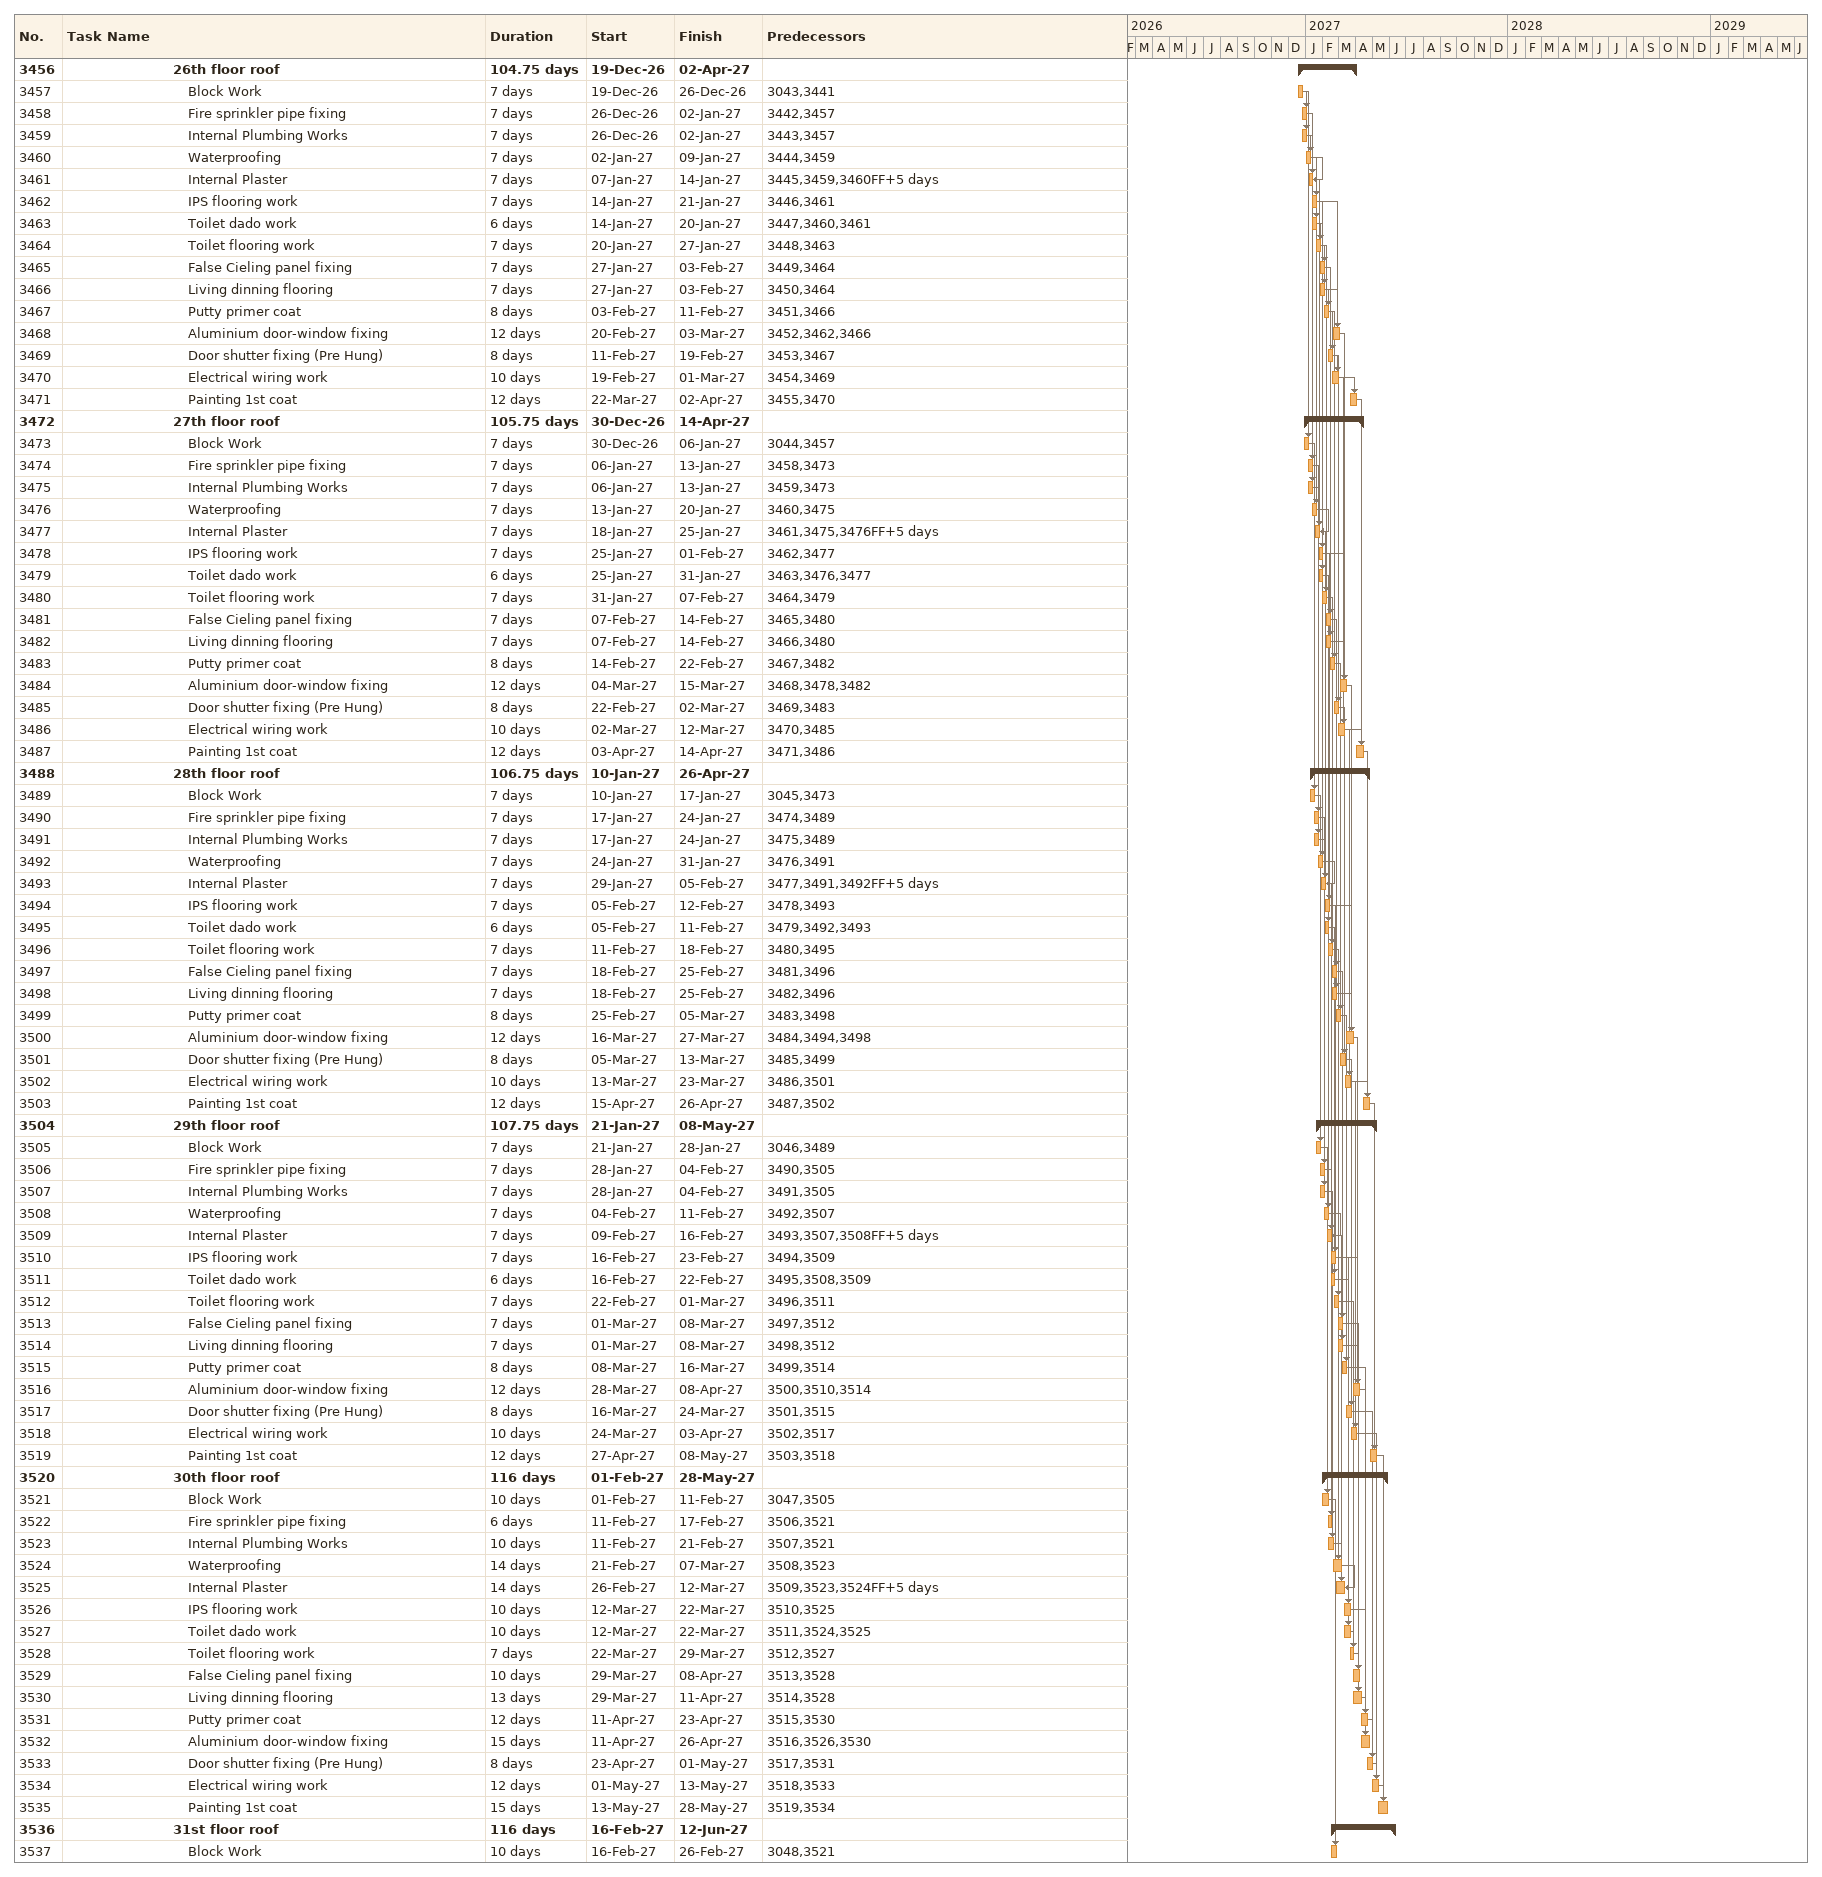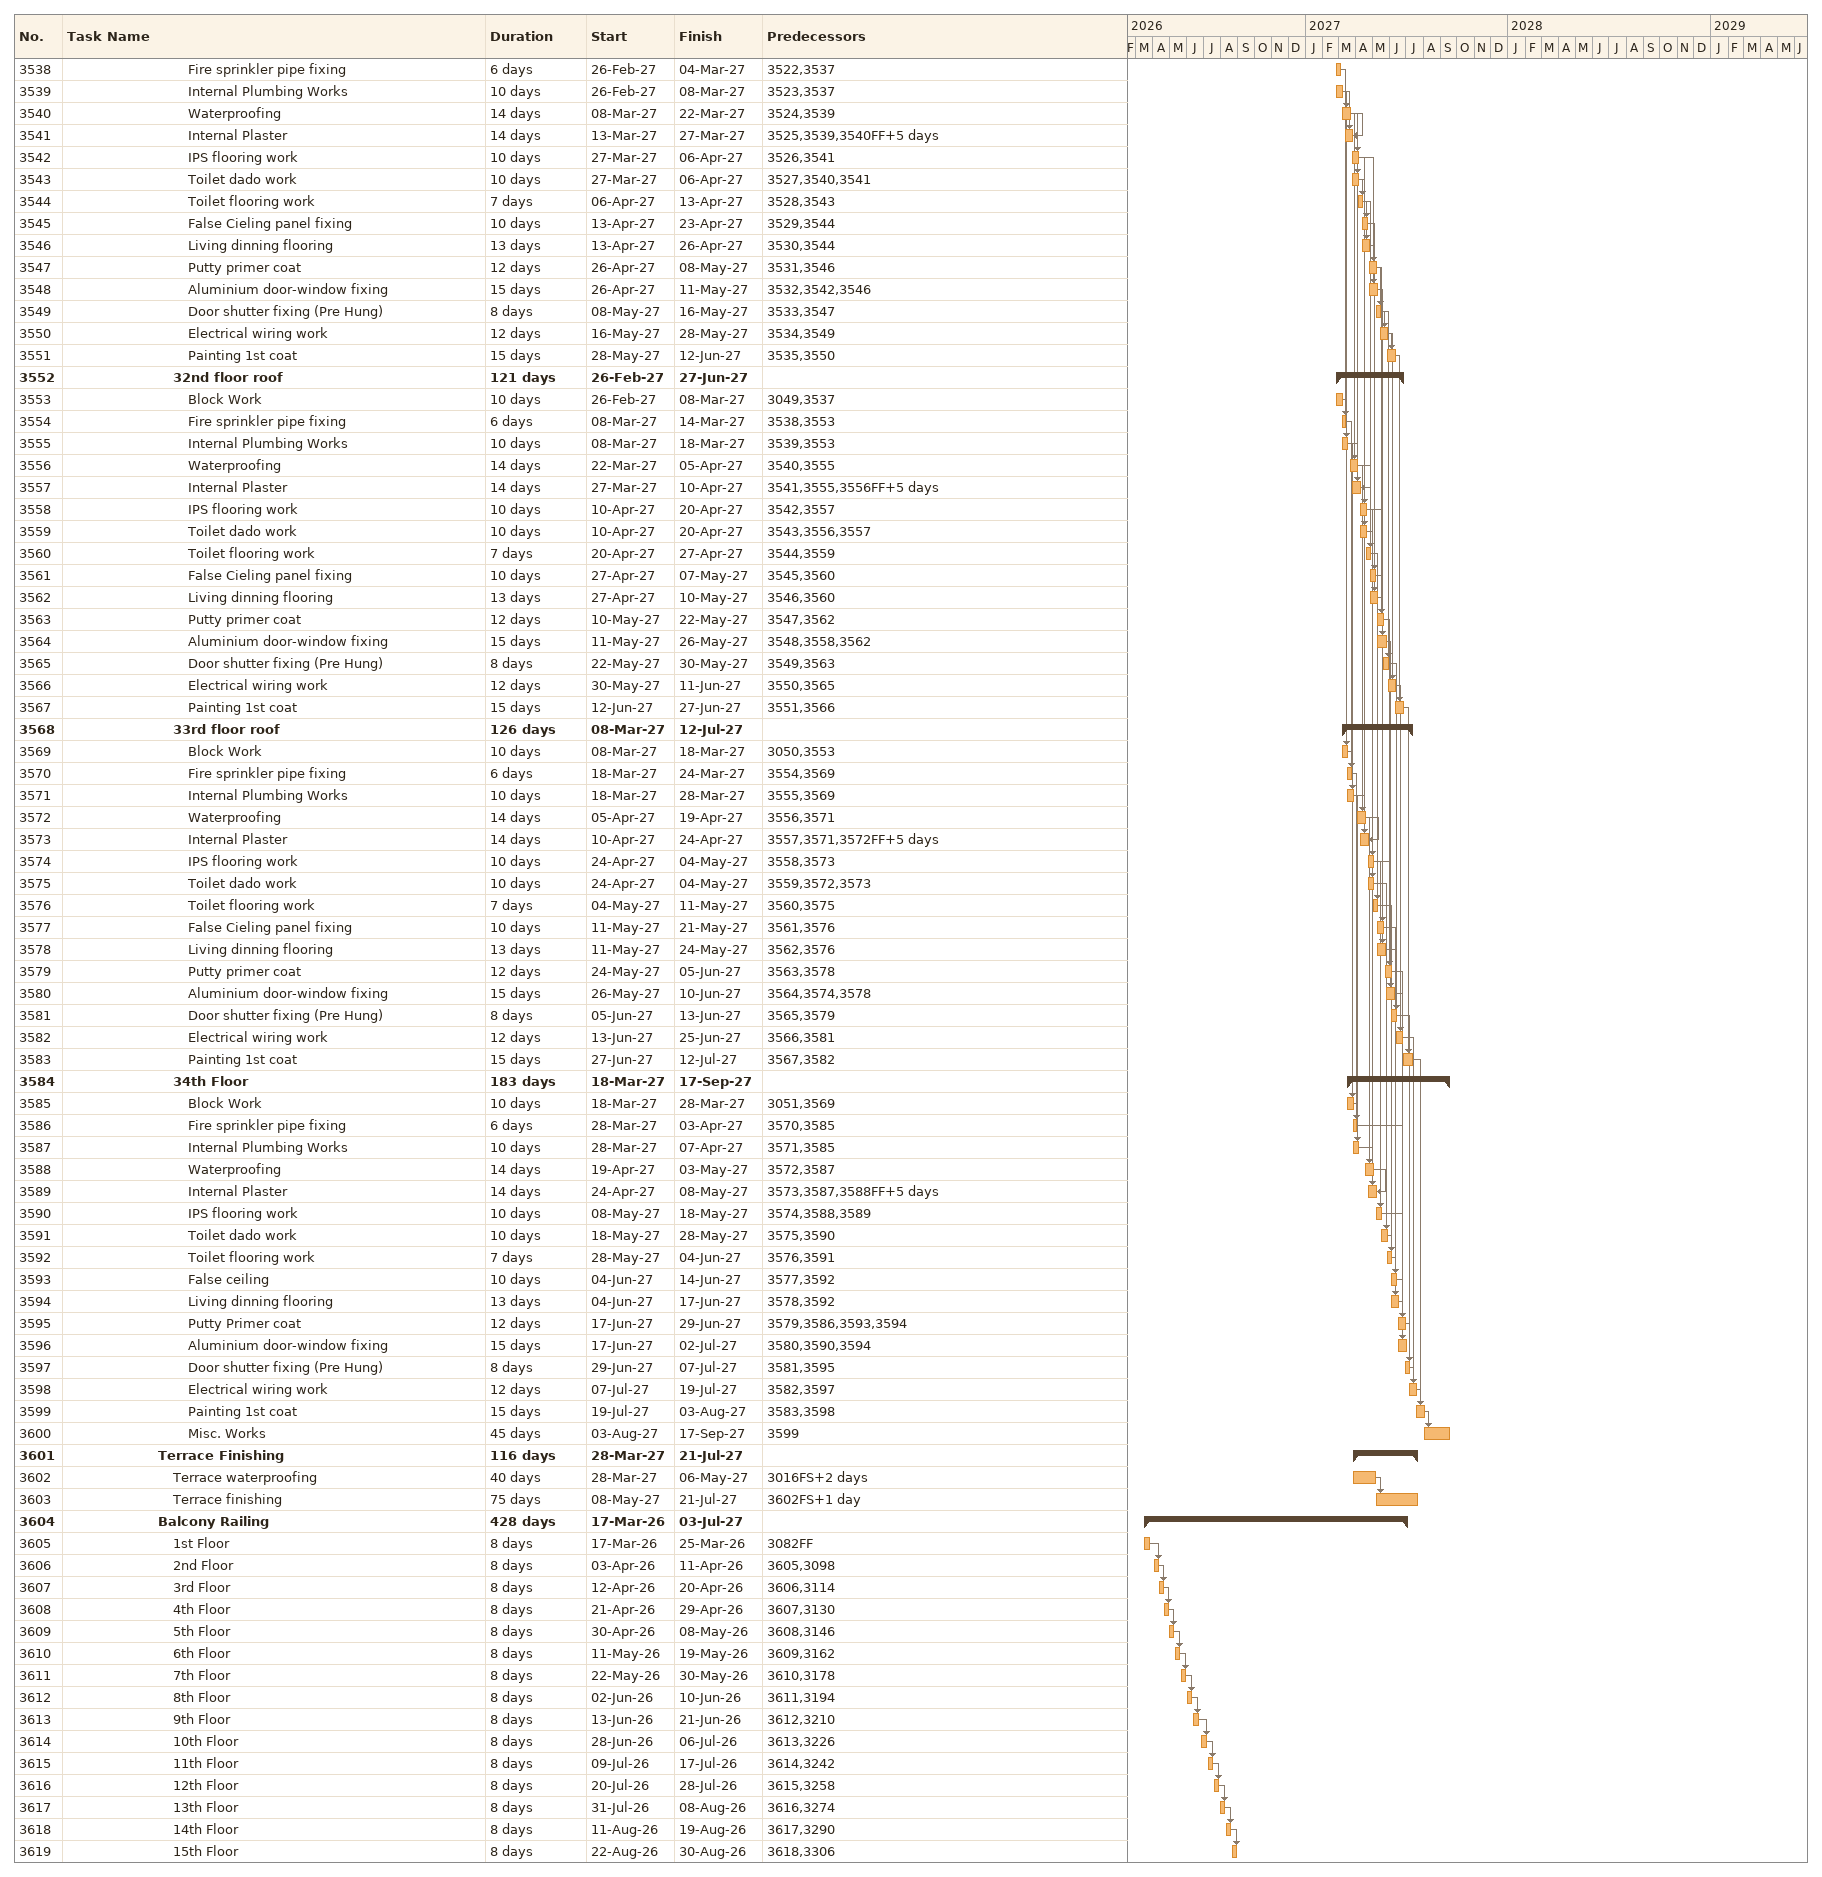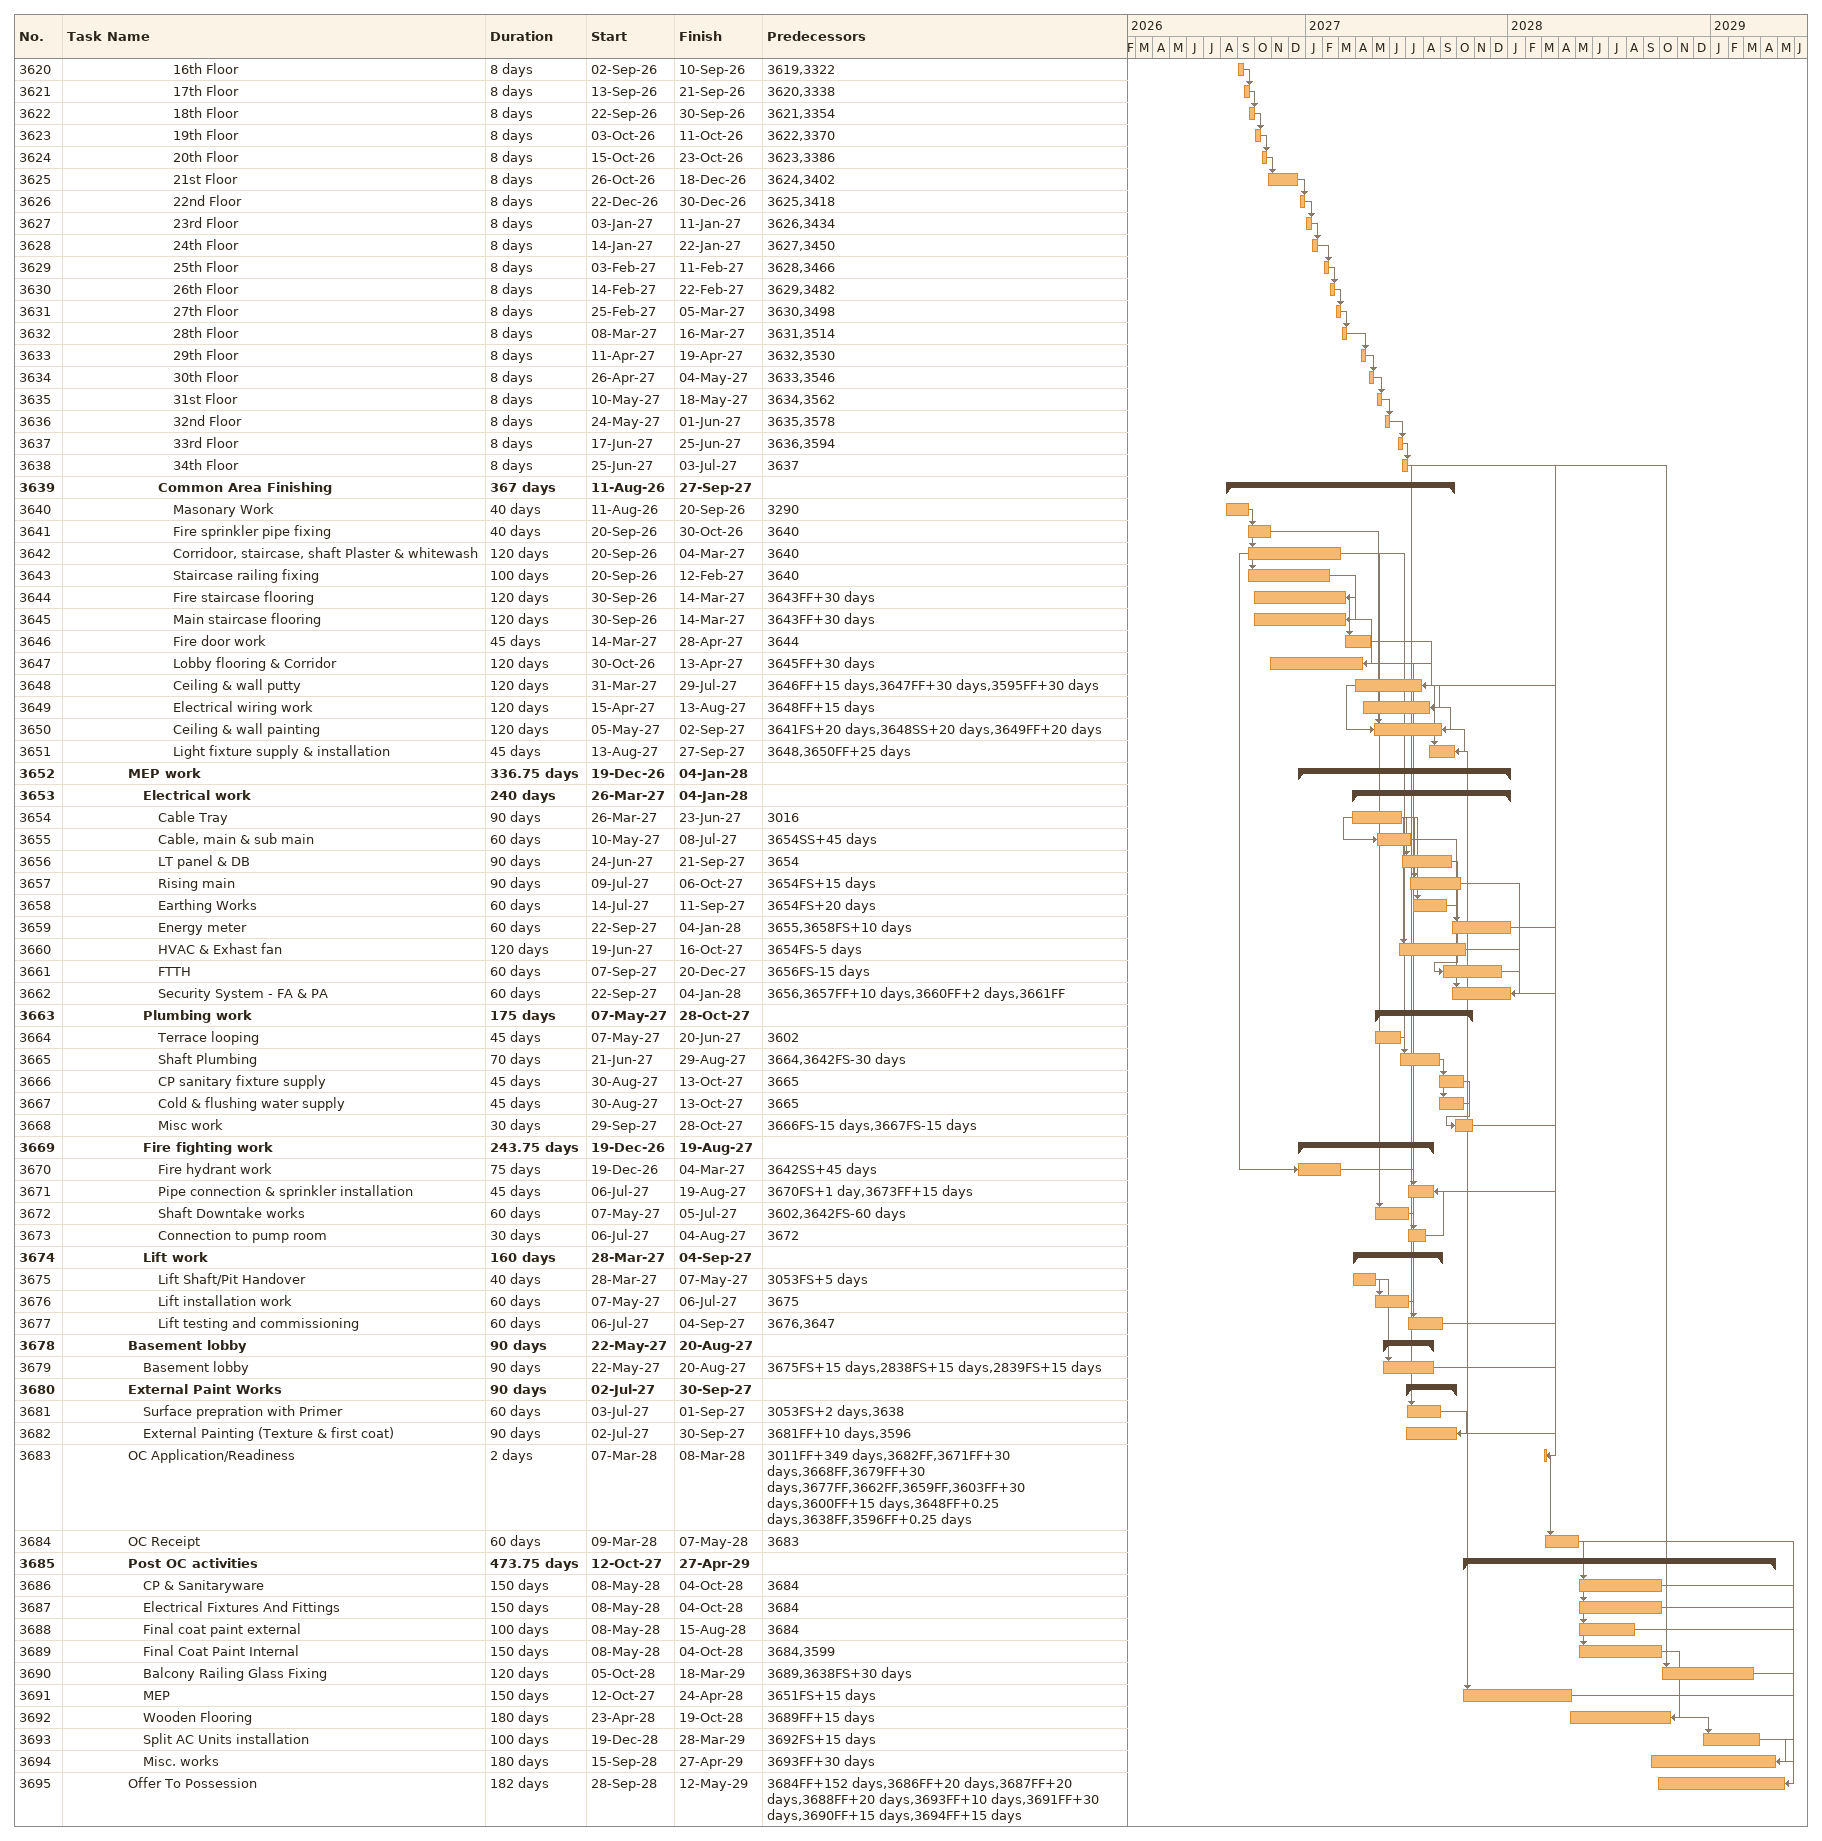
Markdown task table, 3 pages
| ID | Level | Task | Duration | Start | Finish | Predecessors |
|---|---|---|---|---|---|---|
| 3456 | 8 | **26th floor roof** | 104.75d | 2026-12-19 | 2027-04-02 |  |
| 3457 | 9 | Block Work | 7d | 2026-12-19 | 2026-12-26 | 3043, 3441 |
| 3458 | 9 | Fire sprinkler pipe fixing | 7d | 2026-12-26 | 2027-01-02 | 3442, 3457 |
| 3459 | 9 | Internal Plumbing Works | 7d | 2026-12-26 | 2027-01-02 | 3443, 3457 |
| 3460 | 9 | Waterproofing | 7d | 2027-01-02 | 2027-01-09 | 3444, 3459 |
| 3461 | 9 | Internal Plaster | 7d | 2027-01-07 | 2027-01-14 | 3445, 3459, 3460FF+5d |
| 3462 | 9 | IPS flooring work | 7d | 2027-01-14 | 2027-01-21 | 3446, 3461 |
| 3463 | 9 | Toilet dado work | 6d | 2027-01-14 | 2027-01-20 | 3447, 3460, 3461 |
| 3464 | 9 | Toilet flooring work | 7d | 2027-01-20 | 2027-01-27 | 3448, 3463 |
| 3465 | 9 | False Cieling panel fixing | 7d | 2027-01-27 | 2027-02-03 | 3449, 3464 |
| 3466 | 9 | Living dinning flooring | 7d | 2027-01-27 | 2027-02-03 | 3450, 3464 |
| 3467 | 9 | Putty primer coat | 8d | 2027-02-03 | 2027-02-11 | 3451, 3466 |
| 3468 | 9 | Aluminium door-window fixing | 12d | 2027-02-20 | 2027-03-03 | 3452, 3462, 3466 |
| 3469 | 9 | Door shutter fixing (Pre Hung) | 8d | 2027-02-11 | 2027-02-19 | 3453, 3467 |
| 3470 | 9 | Electrical wiring work | 10d | 2027-02-19 | 2027-03-01 | 3454, 3469 |
| 3471 | 9 | Painting 1st coat | 12d | 2027-03-22 | 2027-04-02 | 3455, 3470 |
| 3472 | 8 | **27th floor roof** | 105.75d | 2026-12-30 | 2027-04-14 |  |
| 3473 | 9 | Block Work | 7d | 2026-12-30 | 2027-01-06 | 3044, 3457 |
| 3474 | 9 | Fire sprinkler pipe fixing | 7d | 2027-01-06 | 2027-01-13 | 3458, 3473 |
| 3475 | 9 | Internal Plumbing Works | 7d | 2027-01-06 | 2027-01-13 | 3459, 3473 |
| 3476 | 9 | Waterproofing | 7d | 2027-01-13 | 2027-01-20 | 3460, 3475 |
| 3477 | 9 | Internal Plaster | 7d | 2027-01-18 | 2027-01-25 | 3461, 3475, 3476FF+5d |
| 3478 | 9 | IPS flooring work | 7d | 2027-01-25 | 2027-02-01 | 3462, 3477 |
| 3479 | 9 | Toilet dado work | 6d | 2027-01-25 | 2027-01-31 | 3463, 3476, 3477 |
| 3480 | 9 | Toilet flooring work | 7d | 2027-01-31 | 2027-02-07 | 3464, 3479 |
| 3481 | 9 | False Cieling panel fixing | 7d | 2027-02-07 | 2027-02-14 | 3465, 3480 |
| 3482 | 9 | Living dinning flooring | 7d | 2027-02-07 | 2027-02-14 | 3466, 3480 |
| 3483 | 9 | Putty primer coat | 8d | 2027-02-14 | 2027-02-22 | 3467, 3482 |
| 3484 | 9 | Aluminium door-window fixing | 12d | 2027-03-04 | 2027-03-15 | 3468, 3478, 3482 |
| 3485 | 9 | Door shutter fixing (Pre Hung) | 8d | 2027-02-22 | 2027-03-02 | 3469, 3483 |
| 3486 | 9 | Electrical wiring work | 10d | 2027-03-02 | 2027-03-12 | 3470, 3485 |
| 3487 | 9 | Painting 1st coat | 12d | 2027-04-03 | 2027-04-14 | 3471, 3486 |
| 3488 | 8 | **28th floor roof** | 106.75d | 2027-01-10 | 2027-04-26 |  |
| 3489 | 9 | Block Work | 7d | 2027-01-10 | 2027-01-17 | 3045, 3473 |
| 3490 | 9 | Fire sprinkler pipe fixing | 7d | 2027-01-17 | 2027-01-24 | 3474, 3489 |
| 3491 | 9 | Internal Plumbing Works | 7d | 2027-01-17 | 2027-01-24 | 3475, 3489 |
| 3492 | 9 | Waterproofing | 7d | 2027-01-24 | 2027-01-31 | 3476, 3491 |
| 3493 | 9 | Internal Plaster | 7d | 2027-01-29 | 2027-02-05 | 3477, 3491, 3492FF+5d |
| 3494 | 9 | IPS flooring work | 7d | 2027-02-05 | 2027-02-12 | 3478, 3493 |
| 3495 | 9 | Toilet dado work | 6d | 2027-02-05 | 2027-02-11 | 3479, 3492, 3493 |
| 3496 | 9 | Toilet flooring work | 7d | 2027-02-11 | 2027-02-18 | 3480, 3495 |
| 3497 | 9 | False Cieling panel fixing | 7d | 2027-02-18 | 2027-02-25 | 3481, 3496 |
| 3498 | 9 | Living dinning flooring | 7d | 2027-02-18 | 2027-02-25 | 3482, 3496 |
| 3499 | 9 | Putty primer coat | 8d | 2027-02-25 | 2027-03-05 | 3483, 3498 |
| 3500 | 9 | Aluminium door-window fixing | 12d | 2027-03-16 | 2027-03-27 | 3484, 3494, 3498 |
| 3501 | 9 | Door shutter fixing (Pre Hung) | 8d | 2027-03-05 | 2027-03-13 | 3485, 3499 |
| 3502 | 9 | Electrical wiring work | 10d | 2027-03-13 | 2027-03-23 | 3486, 3501 |
| 3503 | 9 | Painting 1st coat | 12d | 2027-04-15 | 2027-04-26 | 3487, 3502 |
| 3504 | 8 | **29th floor roof** | 107.75d | 2027-01-21 | 2027-05-08 |  |
| 3505 | 9 | Block Work | 7d | 2027-01-21 | 2027-01-28 | 3046, 3489 |
| 3506 | 9 | Fire sprinkler pipe fixing | 7d | 2027-01-28 | 2027-02-04 | 3490, 3505 |
| 3507 | 9 | Internal Plumbing Works | 7d | 2027-01-28 | 2027-02-04 | 3491, 3505 |
| 3508 | 9 | Waterproofing | 7d | 2027-02-04 | 2027-02-11 | 3492, 3507 |
| 3509 | 9 | Internal Plaster | 7d | 2027-02-09 | 2027-02-16 | 3493, 3507, 3508FF+5d |
| 3510 | 9 | IPS flooring work | 7d | 2027-02-16 | 2027-02-23 | 3494, 3509 |
| 3511 | 9 | Toilet dado work | 6d | 2027-02-16 | 2027-02-22 | 3495, 3508, 3509 |
| 3512 | 9 | Toilet flooring work | 7d | 2027-02-22 | 2027-03-01 | 3496, 3511 |
| 3513 | 9 | False Cieling panel fixing | 7d | 2027-03-01 | 2027-03-08 | 3497, 3512 |
| 3514 | 9 | Living dinning flooring | 7d | 2027-03-01 | 2027-03-08 | 3498, 3512 |
| 3515 | 9 | Putty primer coat | 8d | 2027-03-08 | 2027-03-16 | 3499, 3514 |
| 3516 | 9 | Aluminium door-window fixing | 12d | 2027-03-28 | 2027-04-08 | 3500, 3510, 3514 |
| 3517 | 9 | Door shutter fixing (Pre Hung) | 8d | 2027-03-16 | 2027-03-24 | 3501, 3515 |
| 3518 | 9 | Electrical wiring work | 10d | 2027-03-24 | 2027-04-03 | 3502, 3517 |
| 3519 | 9 | Painting 1st coat | 12d | 2027-04-27 | 2027-05-08 | 3503, 3518 |
| 3520 | 8 | **30th floor roof** | 116d | 2027-02-01 | 2027-05-28 |  |
| 3521 | 9 | Block Work | 10d | 2027-02-01 | 2027-02-11 | 3047, 3505 |
| 3522 | 9 | Fire sprinkler pipe fixing | 6d | 2027-02-11 | 2027-02-17 | 3506, 3521 |
| 3523 | 9 | Internal Plumbing Works | 10d | 2027-02-11 | 2027-02-21 | 3507, 3521 |
| 3524 | 9 | Waterproofing | 14d | 2027-02-21 | 2027-03-07 | 3508, 3523 |
| 3525 | 9 | Internal Plaster | 14d | 2027-02-26 | 2027-03-12 | 3509, 3523, 3524FF+5d |
| 3526 | 9 | IPS flooring work | 10d | 2027-03-12 | 2027-03-22 | 3510, 3525 |
| 3527 | 9 | Toilet dado work | 10d | 2027-03-12 | 2027-03-22 | 3511, 3524, 3525 |
| 3528 | 9 | Toilet flooring work | 7d | 2027-03-22 | 2027-03-29 | 3512, 3527 |
| 3529 | 9 | False Cieling panel fixing | 10d | 2027-03-29 | 2027-04-08 | 3513, 3528 |
| 3530 | 9 | Living dinning flooring | 13d | 2027-03-29 | 2027-04-11 | 3514, 3528 |
| 3531 | 9 | Putty primer coat | 12d | 2027-04-11 | 2027-04-23 | 3515, 3530 |
| 3532 | 9 | Aluminium door-window fixing | 15d | 2027-04-11 | 2027-04-26 | 3516, 3526, 3530 |
| 3533 | 9 | Door shutter fixing (Pre Hung) | 8d | 2027-04-23 | 2027-05-01 | 3517, 3531 |
| 3534 | 9 | Electrical wiring work | 12d | 2027-05-01 | 2027-05-13 | 3518, 3533 |
| 3535 | 9 | Painting 1st coat | 15d | 2027-05-13 | 2027-05-28 | 3519, 3534 |
| 3536 | 8 | **31st floor roof** | 116d | 2027-02-16 | 2027-06-12 |  |
| 3537 | 9 | Block Work | 10d | 2027-02-16 | 2027-02-26 | 3048, 3521 |
| 3538 | 9 | Fire sprinkler pipe fixing | 6d | 2027-02-26 | 2027-03-04 | 3522, 3537 |
| 3539 | 9 | Internal Plumbing Works | 10d | 2027-02-26 | 2027-03-08 | 3523, 3537 |
| 3540 | 9 | Waterproofing | 14d | 2027-03-08 | 2027-03-22 | 3524, 3539 |
| 3541 | 9 | Internal Plaster | 14d | 2027-03-13 | 2027-03-27 | 3525, 3539, 3540FF+5d |
| 3542 | 9 | IPS flooring work | 10d | 2027-03-27 | 2027-04-06 | 3526, 3541 |
| 3543 | 9 | Toilet dado work | 10d | 2027-03-27 | 2027-04-06 | 3527, 3540, 3541 |
| 3544 | 9 | Toilet flooring work | 7d | 2027-04-06 | 2027-04-13 | 3528, 3543 |
| 3545 | 9 | False Cieling panel fixing | 10d | 2027-04-13 | 2027-04-23 | 3529, 3544 |
| 3546 | 9 | Living dinning flooring | 13d | 2027-04-13 | 2027-04-26 | 3530, 3544 |
| 3547 | 9 | Putty primer coat | 12d | 2027-04-26 | 2027-05-08 | 3531, 3546 |
| 3548 | 9 | Aluminium door-window fixing | 15d | 2027-04-26 | 2027-05-11 | 3532, 3542, 3546 |
| 3549 | 9 | Door shutter fixing (Pre Hung) | 8d | 2027-05-08 | 2027-05-16 | 3533, 3547 |
| 3550 | 9 | Electrical wiring work | 12d | 2027-05-16 | 2027-05-28 | 3534, 3549 |
| 3551 | 9 | Painting 1st coat | 15d | 2027-05-28 | 2027-06-12 | 3535, 3550 |
| 3552 | 8 | **32nd floor roof** | 121d | 2027-02-26 | 2027-06-27 |  |
| 3553 | 9 | Block Work | 10d | 2027-02-26 | 2027-03-08 | 3049, 3537 |
| 3554 | 9 | Fire sprinkler pipe fixing | 6d | 2027-03-08 | 2027-03-14 | 3538, 3553 |
| 3555 | 9 | Internal Plumbing Works | 10d | 2027-03-08 | 2027-03-18 | 3539, 3553 |
| 3556 | 9 | Waterproofing | 14d | 2027-03-22 | 2027-04-05 | 3540, 3555 |
| 3557 | 9 | Internal Plaster | 14d | 2027-03-27 | 2027-04-10 | 3541, 3555, 3556FF+5d |
| 3558 | 9 | IPS flooring work | 10d | 2027-04-10 | 2027-04-20 | 3542, 3557 |
| 3559 | 9 | Toilet dado work | 10d | 2027-04-10 | 2027-04-20 | 3543, 3556, 3557 |
| 3560 | 9 | Toilet flooring work | 7d | 2027-04-20 | 2027-04-27 | 3544, 3559 |
| 3561 | 9 | False Cieling panel fixing | 10d | 2027-04-27 | 2027-05-07 | 3545, 3560 |
| 3562 | 9 | Living dinning flooring | 13d | 2027-04-27 | 2027-05-10 | 3546, 3560 |
| 3563 | 9 | Putty primer coat | 12d | 2027-05-10 | 2027-05-22 | 3547, 3562 |
| 3564 | 9 | Aluminium door-window fixing | 15d | 2027-05-11 | 2027-05-26 | 3548, 3558, 3562 |
| 3565 | 9 | Door shutter fixing (Pre Hung) | 8d | 2027-05-22 | 2027-05-30 | 3549, 3563 |
| 3566 | 9 | Electrical wiring work | 12d | 2027-05-30 | 2027-06-11 | 3550, 3565 |
| 3567 | 9 | Painting 1st coat | 15d | 2027-06-12 | 2027-06-27 | 3551, 3566 |
| 3568 | 8 | **33rd floor roof** | 126d | 2027-03-08 | 2027-07-12 |  |
| 3569 | 9 | Block Work | 10d | 2027-03-08 | 2027-03-18 | 3050, 3553 |
| 3570 | 9 | Fire sprinkler pipe fixing | 6d | 2027-03-18 | 2027-03-24 | 3554, 3569 |
| 3571 | 9 | Internal Plumbing Works | 10d | 2027-03-18 | 2027-03-28 | 3555, 3569 |
| 3572 | 9 | Waterproofing | 14d | 2027-04-05 | 2027-04-19 | 3556, 3571 |
| 3573 | 9 | Internal Plaster | 14d | 2027-04-10 | 2027-04-24 | 3557, 3571, 3572FF+5d |
| 3574 | 9 | IPS flooring work | 10d | 2027-04-24 | 2027-05-04 | 3558, 3573 |
| 3575 | 9 | Toilet dado work | 10d | 2027-04-24 | 2027-05-04 | 3559, 3572, 3573 |
| 3576 | 9 | Toilet flooring work | 7d | 2027-05-04 | 2027-05-11 | 3560, 3575 |
| 3577 | 9 | False Cieling panel fixing | 10d | 2027-05-11 | 2027-05-21 | 3561, 3576 |
| 3578 | 9 | Living dinning flooring | 13d | 2027-05-11 | 2027-05-24 | 3562, 3576 |
| 3579 | 9 | Putty primer coat | 12d | 2027-05-24 | 2027-06-05 | 3563, 3578 |
| 3580 | 9 | Aluminium door-window fixing | 15d | 2027-05-26 | 2027-06-10 | 3564, 3574, 3578 |
| 3581 | 9 | Door shutter fixing (Pre Hung) | 8d | 2027-06-05 | 2027-06-13 | 3565, 3579 |
| 3582 | 9 | Electrical wiring work | 12d | 2027-06-13 | 2027-06-25 | 3566, 3581 |
| 3583 | 9 | Painting 1st coat | 15d | 2027-06-27 | 2027-07-12 | 3567, 3582 |
| 3584 | 8 | **34th Floor** | 183d | 2027-03-18 | 2027-09-17 |  |
| 3585 | 9 | Block Work | 10d | 2027-03-18 | 2027-03-28 | 3051, 3569 |
| 3586 | 9 | Fire sprinkler pipe fixing | 6d | 2027-03-28 | 2027-04-03 | 3570, 3585 |
| 3587 | 9 | Internal Plumbing Works | 10d | 2027-03-28 | 2027-04-07 | 3571, 3585 |
| 3588 | 9 | Waterproofing | 14d | 2027-04-19 | 2027-05-03 | 3572, 3587 |
| 3589 | 9 | Internal Plaster | 14d | 2027-04-24 | 2027-05-08 | 3573, 3587, 3588FF+5d |
| 3590 | 9 | IPS flooring work | 10d | 2027-05-08 | 2027-05-18 | 3574, 3588, 3589 |
| 3591 | 9 | Toilet dado work | 10d | 2027-05-18 | 2027-05-28 | 3575, 3590 |
| 3592 | 9 | Toilet flooring work | 7d | 2027-05-28 | 2027-06-04 | 3576, 3591 |
| 3593 | 9 | False ceiling | 10d | 2027-06-04 | 2027-06-14 | 3577, 3592 |
| 3594 | 9 | Living dinning flooring | 13d | 2027-06-04 | 2027-06-17 | 3578, 3592 |
| 3595 | 9 | Putty Primer coat | 12d | 2027-06-17 | 2027-06-29 | 3579, 3586, 3593, 3594 |
| 3596 | 9 | Aluminium door-window fixing | 15d | 2027-06-17 | 2027-07-02 | 3580, 3590, 3594 |
| 3597 | 9 | Door shutter fixing (Pre Hung) | 8d | 2027-06-29 | 2027-07-07 | 3581, 3595 |
| 3598 | 9 | Electrical wiring work | 12d | 2027-07-07 | 2027-07-19 | 3582, 3597 |
| 3599 | 9 | Painting 1st coat | 15d | 2027-07-19 | 2027-08-03 | 3583, 3598 |
| 3600 | 9 | Misc. Works | 45d | 2027-08-03 | 2027-09-17 | 3599 |
| 3601 | 7 | **Terrace Finishing** | 116d | 2027-03-28 | 2027-07-21 |  |
| 3602 | 8 | Terrace waterproofing | 40d | 2027-03-28 | 2027-05-06 | 3016FS+2d |
| 3603 | 8 | Terrace finishing | 75d | 2027-05-08 | 2027-07-21 | 3602FS+1d |
| 3604 | 7 | **Balcony Railing** | 428d | 2026-03-17 | 2027-07-03 |  |
| 3605 | 8 | 1st Floor | 8d | 2026-03-17 | 2026-03-25 | 3082FF |
| 3606 | 8 | 2nd Floor | 8d | 2026-04-03 | 2026-04-11 | 3605, 3098 |
| 3607 | 8 | 3rd Floor | 8d | 2026-04-12 | 2026-04-20 | 3606, 3114 |
| 3608 | 8 | 4th Floor | 8d | 2026-04-21 | 2026-04-29 | 3607, 3130 |
| 3609 | 8 | 5th Floor | 8d | 2026-04-30 | 2026-05-08 | 3608, 3146 |
| 3610 | 8 | 6th Floor | 8d | 2026-05-11 | 2026-05-19 | 3609, 3162 |
| 3611 | 8 | 7th Floor | 8d | 2026-05-22 | 2026-05-30 | 3610, 3178 |
| 3612 | 8 | 8th Floor | 8d | 2026-06-02 | 2026-06-10 | 3611, 3194 |
| 3613 | 8 | 9th Floor | 8d | 2026-06-13 | 2026-06-21 | 3612, 3210 |
| 3614 | 8 | 10th Floor | 8d | 2026-06-28 | 2026-07-06 | 3613, 3226 |
| 3615 | 8 | 11th Floor | 8d | 2026-07-09 | 2026-07-17 | 3614, 3242 |
| 3616 | 8 | 12th Floor | 8d | 2026-07-20 | 2026-07-28 | 3615, 3258 |
| 3617 | 8 | 13th Floor | 8d | 2026-07-31 | 2026-08-08 | 3616, 3274 |
| 3618 | 8 | 14th Floor | 8d | 2026-08-11 | 2026-08-19 | 3617, 3290 |
| 3619 | 8 | 15th Floor | 8d | 2026-08-22 | 2026-08-30 | 3618, 3306 |
| 3620 | 8 | 16th Floor | 8d | 2026-09-02 | 2026-09-10 | 3619, 3322 |
| 3621 | 8 | 17th Floor | 8d | 2026-09-13 | 2026-09-21 | 3620, 3338 |
| 3622 | 8 | 18th Floor | 8d | 2026-09-22 | 2026-09-30 | 3621, 3354 |
| 3623 | 8 | 19th Floor | 8d | 2026-10-03 | 2026-10-11 | 3622, 3370 |
| 3624 | 8 | 20th Floor | 8d | 2026-10-15 | 2026-10-23 | 3623, 3386 |
| 3625 | 8 | 21st Floor | 8d | 2026-10-26 | 2026-12-18 | 3624, 3402 |
| 3626 | 8 | 22nd Floor | 8d | 2026-12-22 | 2026-12-30 | 3625, 3418 |
| 3627 | 8 | 23rd Floor | 8d | 2027-01-03 | 2027-01-11 | 3626, 3434 |
| 3628 | 8 | 24th Floor | 8d | 2027-01-14 | 2027-01-22 | 3627, 3450 |
| 3629 | 8 | 25th Floor | 8d | 2027-02-03 | 2027-02-11 | 3628, 3466 |
| 3630 | 8 | 26th Floor | 8d | 2027-02-14 | 2027-02-22 | 3629, 3482 |
| 3631 | 8 | 27th Floor | 8d | 2027-02-25 | 2027-03-05 | 3630, 3498 |
| 3632 | 8 | 28th Floor | 8d | 2027-03-08 | 2027-03-16 | 3631, 3514 |
| 3633 | 8 | 29th Floor | 8d | 2027-04-11 | 2027-04-19 | 3632, 3530 |
| 3634 | 8 | 30th Floor | 8d | 2027-04-26 | 2027-05-04 | 3633, 3546 |
| 3635 | 8 | 31st Floor | 8d | 2027-05-10 | 2027-05-18 | 3634, 3562 |
| 3636 | 8 | 32nd Floor | 8d | 2027-05-24 | 2027-06-01 | 3635, 3578 |
| 3637 | 8 | 33rd Floor | 8d | 2027-06-17 | 2027-06-25 | 3636, 3594 |
| 3638 | 8 | 34th Floor | 8d | 2027-06-25 | 2027-07-03 | 3637 |
| 3639 | 7 | **Common Area Finishing** | 367d | 2026-08-11 | 2027-09-27 |  |
| 3640 | 8 | Masonary Work | 40d | 2026-08-11 | 2026-09-20 | 3290 |
| 3641 | 8 | Fire sprinkler pipe fixing | 40d | 2026-09-20 | 2026-10-30 | 3640 |
| 3642 | 8 | Corridoor, staircase, shaft Plaster & whitewash | 120d | 2026-09-20 | 2027-03-04 | 3640 |
| 3643 | 8 | Staircase railing fixing | 100d | 2026-09-20 | 2027-02-12 | 3640 |
| 3644 | 8 | Fire staircase flooring | 120d | 2026-09-30 | 2027-03-14 | 3643FF+30d |
| 3645 | 8 | Main staircase flooring | 120d | 2026-09-30 | 2027-03-14 | 3643FF+30d |
| 3646 | 8 | Fire door work | 45d | 2027-03-14 | 2027-04-28 | 3644 |
| 3647 | 8 | Lobby flooring & Corridor | 120d | 2026-10-30 | 2027-04-13 | 3645FF+30d |
| 3648 | 8 | Ceiling & wall putty | 120d | 2027-03-31 | 2027-07-29 | 3646FF+15d, 3647FF+30d, 3595FF+30d |
| 3649 | 8 | Electrical wiring work | 120d | 2027-04-15 | 2027-08-13 | 3648FF+15d |
| 3650 | 8 | Ceiling & wall painting | 120d | 2027-05-05 | 2027-09-02 | 3641FS+20d, 3648SS+20d, 3649FF+20d |
| 3651 | 8 | Light fixture supply & installation | 45d | 2027-08-13 | 2027-09-27 | 3648, 3650FF+25d |
| 3652 | 5 | **MEP work** | 336.75d | 2026-12-19 | 2028-01-04 |  |
| 3653 | 6 | **Electrical work** | 240d | 2027-03-26 | 2028-01-04 |  |
| 3654 | 7 | Cable Tray | 90d | 2027-03-26 | 2027-06-23 | 3016 |
| 3655 | 7 | Cable, main & sub main | 60d | 2027-05-10 | 2027-07-08 | 3654SS+45d |
| 3656 | 7 | LT panel & DB | 90d | 2027-06-24 | 2027-09-21 | 3654 |
| 3657 | 7 | Rising main | 90d | 2027-07-09 | 2027-10-06 | 3654FS+15d |
| 3658 | 7 | Earthing Works | 60d | 2027-07-14 | 2027-09-11 | 3654FS+20d |
| 3659 | 7 | Energy meter | 60d | 2027-09-22 | 2028-01-04 | 3655, 3658FS+10d |
| 3660 | 7 | HVAC & Exhast fan | 120d | 2027-06-19 | 2027-10-16 | 3654FS-5d |
| 3661 | 7 | FTTH | 60d | 2027-09-07 | 2027-12-20 | 3656FS-15d |
| 3662 | 7 | Security System - FA & PA | 60d | 2027-09-22 | 2028-01-04 | 3656, 3657FF+10d, 3660FF+2d, 3661FF |
| 3663 | 6 | **Plumbing work** | 175d | 2027-05-07 | 2027-10-28 |  |
| 3664 | 7 | Terrace looping | 45d | 2027-05-07 | 2027-06-20 | 3602 |
| 3665 | 7 | Shaft Plumbing | 70d | 2027-06-21 | 2027-08-29 | 3664, 3642FS-30d |
| 3666 | 7 | CP sanitary fixture supply | 45d | 2027-08-30 | 2027-10-13 | 3665 |
| 3667 | 7 | Cold & flushing water supply | 45d | 2027-08-30 | 2027-10-13 | 3665 |
| 3668 | 7 | Misc work | 30d | 2027-09-29 | 2027-10-28 | 3666FS-15d, 3667FS-15d |
| 3669 | 6 | **Fire fighting work** | 243.75d | 2026-12-19 | 2027-08-19 |  |
| 3670 | 7 | Fire hydrant work | 75d | 2026-12-19 | 2027-03-04 | 3642SS+45d |
| 3671 | 7 | Pipe connection & sprinkler installation | 45d | 2027-07-06 | 2027-08-19 | 3670FS+1d, 3673FF+15d |
| 3672 | 7 | Shaft Downtake works | 60d | 2027-05-07 | 2027-07-05 | 3602, 3642FS-60d |
| 3673 | 7 | Connection to pump room | 30d | 2027-07-06 | 2027-08-04 | 3672 |
| 3674 | 6 | **Lift work** | 160d | 2027-03-28 | 2027-09-04 |  |
| 3675 | 7 | Lift Shaft/Pit Handover | 40d | 2027-03-28 | 2027-05-07 | 3053FS+5d |
| 3676 | 7 | Lift installation work | 60d | 2027-05-07 | 2027-07-06 | 3675 |
| 3677 | 7 | Lift testing and commissioning | 60d | 2027-07-06 | 2027-09-04 | 3676, 3647 |
| 3678 | 5 | **Basement lobby** | 90d | 2027-05-22 | 2027-08-20 |  |
| 3679 | 6 | Basement lobby | 90d | 2027-05-22 | 2027-08-20 | 3675FS+15d, 2838FS+15d, 2839FS+15d |
| 3680 | 5 | **External Paint Works** | 90d | 2027-07-02 | 2027-09-30 |  |
| 3681 | 6 | Surface prepration with Primer | 60d | 2027-07-03 | 2027-09-01 | 3053FS+2d, 3638 |
| 3682 | 6 | External Painting (Texture & first coat) | 90d | 2027-07-02 | 2027-09-30 | 3681FF+10d, 3596 |
| 3683 | 5 | OC Application/Readiness | 2d | 2028-03-07 | 2028-03-08 | 3011FF+349d, 3682FF, 3671FF+30d, 3668FF, 3679FF+30d, 3677FF, 3662FF, 3659FF, 3603FF+30d, 3600FF+15d, 3648FF+0.25d, 3638FF, 3596FF+0.25d |
| 3684 | 5 | OC Receipt | 60d | 2028-03-09 | 2028-05-07 | 3683 |
| 3685 | 5 | **Post OC activities** | 473.75d | 2027-10-12 | 2029-04-27 |  |
| 3686 | 6 | CP & Sanitaryware | 150d | 2028-05-08 | 2028-10-04 | 3684 |
| 3687 | 6 | Electrical Fixtures And Fittings | 150d | 2028-05-08 | 2028-10-04 | 3684 |
| 3688 | 6 | Final coat paint external | 100d | 2028-05-08 | 2028-08-15 | 3684 |
| 3689 | 6 | Final Coat Paint Internal | 150d | 2028-05-08 | 2028-10-04 | 3684, 3599 |
| 3690 | 6 | Balcony Railing Glass Fixing | 120d | 2028-10-05 | 2029-03-18 | 3689, 3638FS+30d |
| 3691 | 6 | MEP | 150d | 2027-10-12 | 2028-04-24 | 3651FS+15d |
| 3692 | 6 | Wooden Flooring | 180d | 2028-04-23 | 2028-10-19 | 3689FF+15d |
| 3693 | 6 | Split AC Units installation | 100d | 2028-12-19 | 2029-03-28 | 3692FS+15d |
| 3694 | 6 | Misc. works | 180d | 2028-09-15 | 2029-04-27 | 3693FF+30d |
| 3695 | 5 | Offer To Possession | 182d | 2028-09-28 | 2029-05-12 | 3684FF+152d, 3686FF+20d, 3687FF+20d, 3688FF+20d, 3693FF+10d, 3691FF+30d, 3690FF+15d, 3694FF+15d |
